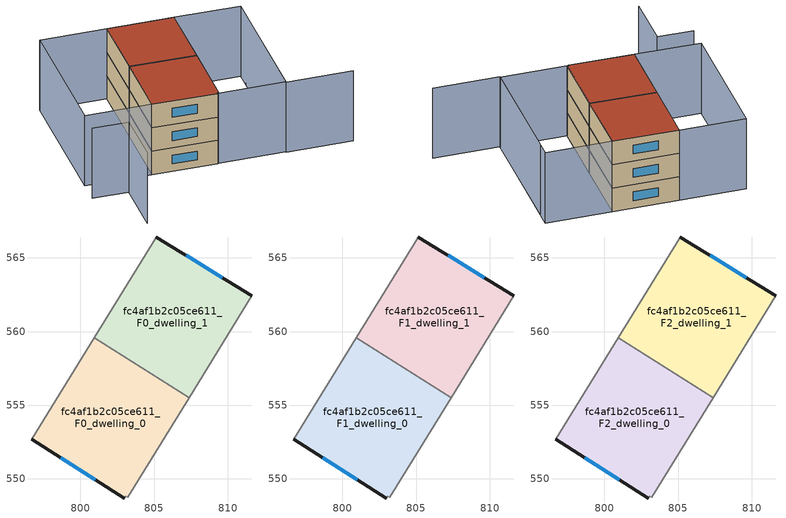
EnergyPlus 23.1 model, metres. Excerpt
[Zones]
fc4af1b2c05ce611_F0_dwelling_0
 floor ground (EU_floor_Construction): 807.37,555.5 803.21,548.75 803.07,548.84 802.98,548.71 796.69,552.7 800.93,559.58 z0
 wall outside (EU_wall_Construction): 796.69,552.7 802.98,548.71 z0:3
 wall adiabatic (EU_wall_Construction): 802.98,548.71 803.07,548.84 803.21,548.75 807.37,555.5 / 800.93,559.58 796.69,552.7 z0:3
 wall to fc4af1b2c05ce611_F0_dwelling_1 (EU_wall_Construction): 807.37,555.5 800.93,559.58 z0:3
 window (EU_Window_Construction): 798.65,551.46 801.02,549.95 z0.93:2.07
fc4af1b2c05ce611_F0_dwelling_1
 floor ground (EU_floor_Construction): 811.63,562.42 807.37,555.5 800.93,559.58 805.14,566.41 z0
 wall outside (EU_wall_Construction): 811.63,562.42 805.14,566.41 z0:3
 wall adiabatic (EU_wall_Construction): 805.14,566.41 800.93,559.58 / 807.37,555.5 811.63,562.42 z0:3
 window (EU_Window_Construction): 809.61,563.66 807.17,565.17 z0.93:2.07
fc4af1b2c05ce611_F1_dwelling_0
 floor to fc4af1b2c05ce611_F0_dwelling_0 (EU_floor_Construction): 807.37,555.5 803.21,548.75 803.07,548.84 802.98,548.71 796.69,552.7 800.93,559.58 z3
 wall outside (EU_wall_Construction): 796.69,552.7 802.98,548.71 z3:6
 wall adiabatic (EU_wall_Construction): 802.98,548.71 803.07,548.84 803.21,548.75 807.37,555.5 / 800.93,559.58 796.69,552.7 z3:6
 wall to fc4af1b2c05ce611_F1_dwelling_1 (EU_wall_Construction): 807.37,555.5 800.93,559.58 z3:6
 window (EU_Window_Construction): 798.65,551.46 801.02,549.95 z3.93:5.07
fc4af1b2c05ce611_F1_dwelling_1
 floor to fc4af1b2c05ce611_F0_dwelling_1 (EU_floor_Construction): 811.63,562.42 807.37,555.5 800.93,559.58 805.14,566.41 z3
 wall outside (EU_wall_Construction): 811.63,562.42 805.14,566.41 z3:6
 wall adiabatic (EU_wall_Construction): 805.14,566.41 800.93,559.58 / 807.37,555.5 811.63,562.42 z3:6
 window (EU_Window_Construction): 809.61,563.66 807.17,565.17 z3.93:5.07
fc4af1b2c05ce611_F2_dwelling_0
 floor to fc4af1b2c05ce611_F1_dwelling_0 (EU_floor_Construction): 807.37,555.5 803.21,548.75 803.07,548.84 802.98,548.71 796.69,552.7 800.93,559.58 z6
 wall outside (EU_wall_Construction): 796.69,552.7 802.98,548.71 z6:9
 wall adiabatic (EU_wall_Construction): 802.98,548.71 803.07,548.84 803.21,548.75 807.37,555.5 / 800.93,559.58 796.69,552.7 z6:9
 wall to fc4af1b2c05ce611_F2_dwelling_1 (EU_wall_Construction): 807.37,555.5 800.93,559.58 z6:9
 window (EU_Window_Construction): 798.65,551.46 801.02,549.95 z6.93:8.07
 roof outside (EU_roof_Construction): 803.21,548.75 807.37,555.5 800.93,559.58 796.69,552.7 802.98,548.71 803.07,548.84 z9
fc4af1b2c05ce611_F2_dwelling_1
 floor to fc4af1b2c05ce611_F1_dwelling_1 (EU_floor_Construction): 811.63,562.42 807.37,555.5 800.93,559.58 805.14,566.41 z6
 wall outside (EU_wall_Construction): 811.63,562.42 805.14,566.41 z6:9
 wall adiabatic (EU_wall_Construction): 805.14,566.41 800.93,559.58 / 807.37,555.5 811.63,562.42 z6:9
 window (EU_Window_Construction): 809.61,563.66 807.17,565.17 z6.93:8.07
 roof outside (EU_roof_Construction): 807.37,555.5 811.63,562.42 805.14,566.41 800.93,559.58 z9
shading: 816.08,540.59 809.59,544.59 / 809.59,544.59 817.15,556.85 / 788.81,554.43 792.33,552.26 / 792.33,552.26 788.88,546.68 / 803.16,548.67 811.63,562.42 / 811.63,562.42 818.12,558.42 / 818.12,558.42 809.64,544.67 / 809.64,544.67 803.16,548.67 / 805.14,566.41 796.69,552.7 / 796.69,552.7 790.21,556.7 / 790.21,556.7 798.66,570.41 / 798.66,570.41 805.14,566.41 z0:9
[Building]
EU S2 Campaign: North Axis=0; Terrain=City; Solar Distribution=FullExterior
[Site:Location]
Montreal-Trudeau.Intl.AP: Latitude=45.4667; Longitude=-73.75; Time Zone=-5; Elevation=36
[SizingPeriod:WeatherFileDays]
AnnualSizingPeriod: Begin Month=1; Begin Day of Month=1; End Month=12; End Day of Month=31; Day of Week for Start Day=Monday; Use Weather File Daylight Saving Period=No; Use Weather File Rain and Snow Indicators=No
[MATERIAL]
EU_InternalMass_Material: Roughness=MediumRough; Thickness=0.1; Conductivity=1; Density=1800; Specific Heat=900; Thermal Absorptance=0.9; Solar Absorptance=0.7; Visible Absorptance=0.7
[MATERIAL:NOMASS] Roughness=MediumRough; Thermal Absorptance=0.9; Solar Absorptance=0.7; Visible Absorptance=0.7
Name | Thermal Resistance
EU_wall_NoMass; EU_floor_NoMass | 1.36485
EU_roof_NoMass | 2.55992
[WINDOWMATERIAL:SIMPLEGLAZINGSYSTEM]
EU_Window_SimpleGlazing: UFactor=3.92339; Solar Heat Gain Coefficient=0.8; Visible Transmittance=0.8
[CONSTRUCTION]
EU_wall_Construction: EU_wall_NoMass
EU_roof_Construction: EU_roof_NoMass
EU_floor_Construction: EU_floor_NoMass
EU_Window_Construction: EU_Window_SimpleGlazing
EU_InternalMass_Construction: EU_InternalMass_Material
[ZONE] Type=1; Multiplier=1; Ceiling Height=autocalculate; Floor Area=autocalculate; Part of Total Floor Area=Yes
Name | Volume
fc4af1b2c05ce611_F0_dwelling_0 | 184.613
fc4af1b2c05ce611_F1_dwelling_0; fc4af1b2c05ce611_F2_dwelling_0 | 184.61
fc4af1b2c05ce611_F0_dwelling_1 | 184.611
fc4af1b2c05ce611_F1_dwelling_1; fc4af1b2c05ce611_F2_dwelling_1 | 184.612
[INTERNALMASS] Construction=EU_InternalMass_Construction
Name | Zone or ZoneList | Surface Area
fc4af1b2c05ce611_F0_dwelling_0_EU_InternalMass | fc4af1b2c05ce611_F0_dwelling_0 | 61.5382
fc4af1b2c05ce611_F0_dwelling_1_EU_InternalMass | fc4af1b2c05ce611_F0_dwelling_1 | 61.5353
fc4af1b2c05ce611_F1_dwelling_0_EU_InternalMass | fc4af1b2c05ce611_F1_dwelling_0 | 61.5382
fc4af1b2c05ce611_F1_dwelling_1_EU_InternalMass | fc4af1b2c05ce611_F1_dwelling_1 | 61.5353
fc4af1b2c05ce611_F2_dwelling_0_EU_InternalMass | fc4af1b2c05ce611_F2_dwelling_0 | 61.5382
fc4af1b2c05ce611_F2_dwelling_1_EU_InternalMass | fc4af1b2c05ce611_F2_dwelling_1 | 61.5353
[OTHEREQUIPMENT] Fuel Type=Electricity; Design Level Calculation Method=Watts/Area; Power per Zone Floor Area=1; Fraction Latent=0; Fraction Radiant=0; Fraction Lost=0; Carbon Dioxide Generation Rate=0; EndUse Subcategory=EU_Step8_InternalGains
Name | Zone or ZoneList or Space or SpaceList | Schedule
EU_Step8_InternalGain_fc4af1b2c05ce611_F0_dwelling_0_f000 | fc4af1b2c05ce611_F0_dwelling_0 | EU_Step8_GainSchedule_fc4af1b2c05ce611_F0_dwelling_0_f000
EU_Step8_InternalGain_fc4af1b2c05ce611_F0_dwelling_1_f000 | fc4af1b2c05ce611_F0_dwelling_1 | EU_Step8_GainSchedule_fc4af1b2c05ce611_F0_dwelling_1_f000
EU_Step8_InternalGain_fc4af1b2c05ce611_F1_dwelling_0_f000 | fc4af1b2c05ce611_F1_dwelling_0 | EU_Step8_GainSchedule_fc4af1b2c05ce611_F1_dwelling_0_f000
EU_Step8_InternalGain_fc4af1b2c05ce611_F1_dwelling_1_f000 | fc4af1b2c05ce611_F1_dwelling_1 | EU_Step8_GainSchedule_fc4af1b2c05ce611_F1_dwelling_1_f000
EU_Step8_InternalGain_fc4af1b2c05ce611_F2_dwelling_0_f000 | fc4af1b2c05ce611_F2_dwelling_0 | EU_Step8_GainSchedule_fc4af1b2c05ce611_F2_dwelling_0_f000
EU_Step8_InternalGain_fc4af1b2c05ce611_F2_dwelling_1_f000 | fc4af1b2c05ce611_F2_dwelling_1 | EU_Step8_GainSchedule_fc4af1b2c05ce611_F2_dwelling_1_f000
[ZONEVENTILATION:DESIGNFLOWRATE] Schedule=EU_AlwaysOn; Design Flow Rate Calculation Method=AirChanges/Hour; Air Changes per Hour=0.860309; Ventilation Type=Natural; Fan Pressure Rise=0; Fan Total Efficiency=1; Constant Term Coefficient=1; Temperature Term Coefficient=0; Velocity Term Coefficient=0; Velocity Squared Term Coefficient=0; Minimum Indoor Temperature=-100; Maximum Indoor Temperature=100; Delta Temperature=-100; Minimum Outdoor Temperature=-100; Maximum Outdoor Temperature=100; Maximum Wind Speed=40
Name | Zone or ZoneList or Space or SpaceList
EU_ConstantAir_fc4af1b2c05ce611_F0_dwelling_0 | fc4af1b2c05ce611_F0_dwelling_0
EU_ConstantAir_fc4af1b2c05ce611_F0_dwelling_1 | fc4af1b2c05ce611_F0_dwelling_1
EU_ConstantAir_fc4af1b2c05ce611_F1_dwelling_0 | fc4af1b2c05ce611_F1_dwelling_0
EU_ConstantAir_fc4af1b2c05ce611_F1_dwelling_1 | fc4af1b2c05ce611_F1_dwelling_1
EU_ConstantAir_fc4af1b2c05ce611_F2_dwelling_0 | fc4af1b2c05ce611_F2_dwelling_0
EU_ConstantAir_fc4af1b2c05ce611_F2_dwelling_1 | fc4af1b2c05ce611_F2_dwelling_1
[HVACTEMPLATE:THERMOSTAT] Constant Heating Setpoint=20; Constant Cooling Setpoint=50
EU_HeatOnly_fc4af1b2c05ce611_F0_dwelling_0; EU_HeatOnly_fc4af1b2c05ce611_F0_dwelling_1; EU_HeatOnly_fc4af1b2c05ce611_F1_dwelling_0; EU_HeatOnly_fc4af1b2c05ce611_F1_dwelling_1; EU_HeatOnly_fc4af1b2c05ce611_F2_dwelling_0; EU_HeatOnly_fc4af1b2c05ce611_F2_dwelling_1
[HVACTEMPLATE:ZONE:IDEALLOADSAIRSYSTEM] System Availability Schedule=EU_AlwaysOn; Maximum Heating Supply Air Temperature=50; Minimum Cooling Supply Air Temperature=13; Maximum Heating Supply Air Humidity Ratio=0.0156; Minimum Cooling Supply Air Humidity Ratio=0.0077; Heating Limit=NoLimit; Cooling Limit=NoLimit; Heating Availability Schedule=EU_AlwaysOn; Cooling Availability Schedule=EU_CoolingOff; Dehumidification Control Type=ConstantSensibleHeatRatio; Cooling Sensible Heat Ratio=0.7; Dehumidification Setpoint=60; Humidification Control Type=None; Humidification Setpoint=30; Outdoor Air Method=None; Outdoor Air Flow Rate per Person=0.00944; Outdoor Air Flow Rate per Zone Floor Area=0; Outdoor Air Flow Rate per Zone=0; Demand Controlled Ventilation Type=None; Outdoor Air Economizer Type=NoEconomizer; Heat Recovery Type=None; Sensible Heat Recovery Effectiveness=0.7; Latent Heat Recovery Effectiveness=0.65
Name | Template Thermostat
fc4af1b2c05ce611_F0_dwelling_0 | EU_HeatOnly_fc4af1b2c05ce611_F0_dwelling_0
fc4af1b2c05ce611_F0_dwelling_1 | EU_HeatOnly_fc4af1b2c05ce611_F0_dwelling_1
fc4af1b2c05ce611_F1_dwelling_0 | EU_HeatOnly_fc4af1b2c05ce611_F1_dwelling_0
fc4af1b2c05ce611_F1_dwelling_1 | EU_HeatOnly_fc4af1b2c05ce611_F1_dwelling_1
fc4af1b2c05ce611_F2_dwelling_0 | EU_HeatOnly_fc4af1b2c05ce611_F2_dwelling_0
fc4af1b2c05ce611_F2_dwelling_1 | EU_HeatOnly_fc4af1b2c05ce611_F2_dwelling_1
[SIZING:ZONE] Zone Cooling Design Supply Air Temperature Input Method=SupplyAirTemperature; Zone Cooling Design Supply Air Temperature=13; Zone Heating Design Supply Air Temperature Input Method=SupplyAirTemperature; Zone Heating Design Supply Air Temperature=50; Zone Cooling Design Supply Air Humidity Ratio=0.008; Zone Heating Design Supply Air Humidity Ratio=0.008; Cooling Design Air Flow Method=DesignDay; Cooling Design Air Flow Rate=0; Cooling Minimum Air Flow per Zone Floor Area=0.000762; Cooling Minimum Air Flow=0; Cooling Minimum Air Flow Fraction=0.2; Heating Design Air Flow Method=DesignDay; Heating Design Air Flow Rate=0; Heating Maximum Air Flow per Zone Floor Area=0.002032; Heating Maximum Air Flow=0.141576; Heating Maximum Air Flow Fraction=0.3; Account for Dedicated Outdoor Air System=No; Dedicated Outdoor Air System Control Strategy=NeutralSupplyAir; Dedicated Outdoor Air Low Setpoint Temperature for Design=autosize; Dedicated Outdoor Air High Setpoint Temperature for Design=autosize; Zone Load Sizing Method=Sensible Load Only No Latent Load; Zone Latent Cooling Design Supply Air Humidity Ratio Input Method=HumidityRatioDifference; Zone Cooling Design Supply Air Humidity Ratio Difference=0.005; Zone Latent Heating Design Supply Air Humidity Ratio Input Method=HumidityRatioDifference; Zone Humidification Design Supply Air Humidity Ratio Difference=0.005
fc4af1b2c05ce611_F0_dwelling_0; fc4af1b2c05ce611_F0_dwelling_1; fc4af1b2c05ce611_F1_dwelling_0; fc4af1b2c05ce611_F1_dwelling_1; fc4af1b2c05ce611_F2_dwelling_0; fc4af1b2c05ce611_F2_dwelling_1
[SCHEDULE:CONSTANT]
Name | Hourly Value
EU_AlwaysOn | 1
EU_CoolingOff | 0
[SCHEDULE:FILE] Column Number=1; Rows to Skip at Top=0; Number of Hours of Data=8760; Column Separator=Comma; Interpolate to Timestep=No; Minutes per Item=60; Adjust Schedule for Daylight Savings=Yes
Name | File
EU_Step8_GainSchedule_fc4af1b2c05ce611_F0_dwelling_0_f000 | ../../schedules/fc4af1b2c05ce611/fc4af1b2c05ce611_F0_dwelling_0_f000_gain.csv
EU_Step8_GainSchedule_fc4af1b2c05ce611_F0_dwelling_1_f000 | ../../schedules/fc4af1b2c05ce611/fc4af1b2c05ce611_F0_dwelling_1_f000_gain.csv
EU_Step8_GainSchedule_fc4af1b2c05ce611_F1_dwelling_0_f000 | ../../schedules/fc4af1b2c05ce611/fc4af1b2c05ce611_F1_dwelling_0_f000_gain.csv
EU_Step8_GainSchedule_fc4af1b2c05ce611_F1_dwelling_1_f000 | ../../schedules/fc4af1b2c05ce611/fc4af1b2c05ce611_F1_dwelling_1_f000_gain.csv
EU_Step8_GainSchedule_fc4af1b2c05ce611_F2_dwelling_0_f000 | ../../schedules/fc4af1b2c05ce611/fc4af1b2c05ce611_F2_dwelling_0_f000_gain.csv
EU_Step8_GainSchedule_fc4af1b2c05ce611_F2_dwelling_1_f000 | ../../schedules/fc4af1b2c05ce611/fc4af1b2c05ce611_F2_dwelling_1_f000_gain.csv
